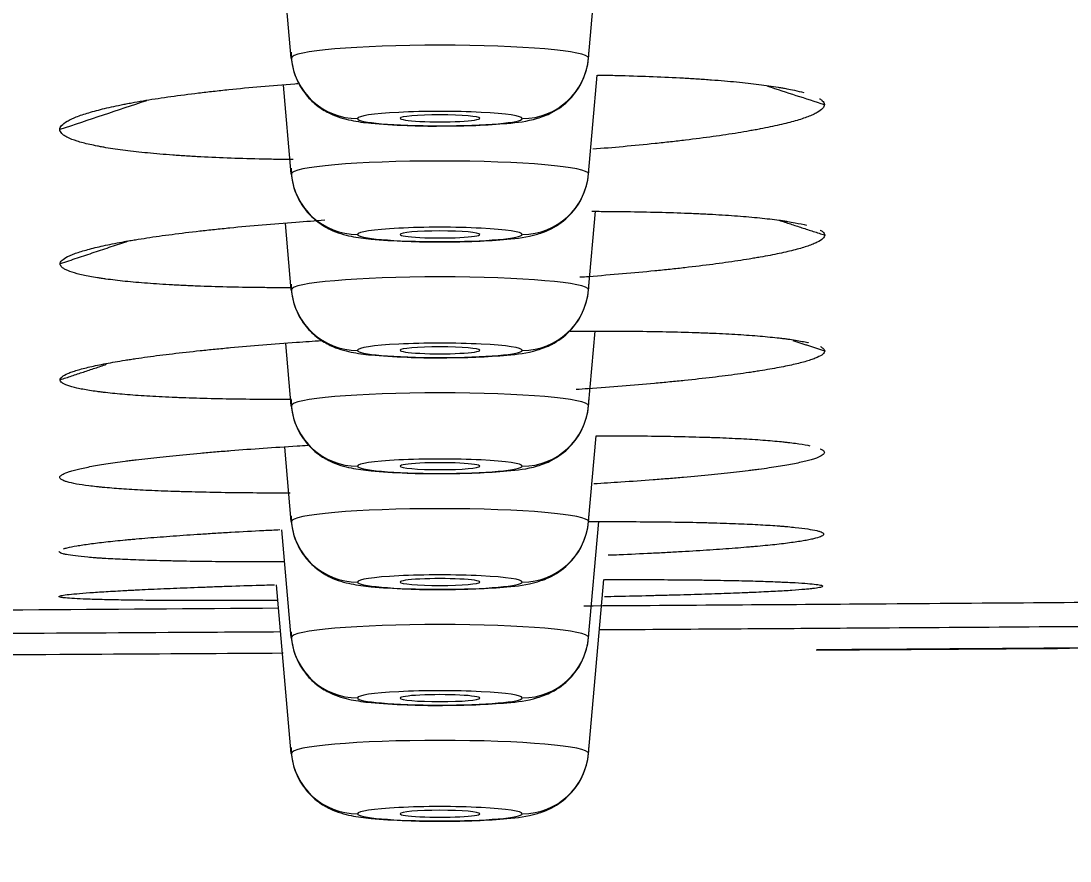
# Model space of a CAD drawing. Header units: millimetres. Extents: x 2433 to 4809, y -10272 to -6912.
# Drawn here: x 3248.48 to 3264.27, y -8026.62 to -8013.98 of the extents above; entities that cross this region are included whole.
import ezdxf

# ---------------------------------------------------------------- set-up
doc = ezdxf.new("R2010")
doc.units = ezdxf.units.MM
doc.layers.add('DIM', color=3, linetype='Continuous', lineweight=13)
doc.styles.add('ARIAL', font='arial.ttf')
doc.dimstyles.get("Standard").update_dxf_attribs({"dimtxt": 15, "dimasz": 15, "dimexe": 0.18, "dimexo": 0.0625, "dimgap": 4, "dimtad": 0, "dimtih": 1, "dimtoh": 1, "dimdec": 1, "dimdsep": 46, "dimtxsty": 'ARIAL', "dimcen": 0, "dimclrd": 3, "dimclre": 3, "dimclrt": 3, "dimadec": 0, "dimazin": 0, "dimtfac": 1, "dimtdec": 1, "dimtofl": 0, "dimtmove": 0, "dimatfit": 3, "dimfxl": 1, "dimtolj": 1, "dimtzin": 0, "dimarcsym": 0})

# ---------------------------------------------------------------- blocks, each defined once
blk = doc.blocks.new('*D39')
at = {"layer": 'Defpoints', "color": 0, "transparency": 16777216}
for p in [(3049.874, -8014.142), (3319.8, -8014.414), (3319.8, -8083.189)]:
    blk.add_point(p, dxfattribs=at)
at = {"layer": 'DIM', "color": 3, "lineweight": -2, "transparency": 16777216}
for p, q in [((3049.874, -8014.204), (3049.874, -8083.369)), ((3319.8, -8014.476), (3319.8, -8083.369)), ((3067.874, -8083.189), (3233.417, -8083.189)), ((3301.8, -8083.189), (3283.432, -8083.189))]:
    blk.add_line(p, q, dxfattribs=at)
at = {"layer": 'DIM', "color": 3, "transparency": 16777216}
for points in [[(3067.874, -8080.189), (3067.874, -8086.189), (3049.874, -8083.189)], [(3301.8, -8080.189), (3301.8, -8086.189), (3319.8, -8083.189)]]:
    blk.add_solid(points, dxfattribs=at)
at = {"layer": 'DIM', "color": 3, "transparency": 16777216, "insert": (3258.425, -8083.189), "char_height": 18, "attachment_point": 5, "style": 'ARIAL'}
blk.add_mtext('\\A1;270', dxfattribs=at)
blk = doc.blocks.new('*D46')
at = {"layer": 'Defpoints', "color": 0, "transparency": 16777216}
for p in [(3184.787, -7905.985), (3696.954, -9950.155), (3696.954, -9950.155)]:
    blk.add_point(p, dxfattribs=at)
at = {"layer": 'DIM', "color": 3, "lineweight": -2, "transparency": 16777216}
for p, q in [((3184.85, -7905.985), (3697.134, -7905.985)), ((3696.954, -7923.985), (3696.954, -8911.271)), ((3696.954, -9932.155), (3696.954, -8944.87)), ((3697.016, -9950.155), (3697.134, -9950.155))]:
    blk.add_line(p, q, dxfattribs=at)
at = {"layer": 'DIM', "color": 3, "transparency": 16777216}
for points in [[(3693.954, -7923.985), (3699.954, -7923.985), (3696.954, -7905.985)], [(3693.954, -9932.155), (3699.954, -9932.155), (3696.954, -9950.155)]]:
    blk.add_solid(points, dxfattribs=at)
at = {"layer": 'DIM', "color": 3, "transparency": 16777216, "insert": (3696.954, -8928.07), "char_height": 18, "attachment_point": 5, "style": 'ARIAL'}
blk.add_mtext('\\A1;(2280)', dxfattribs=at)

msp = doc.modelspace()

# ---------------------------------------------------------------- linework, layer by layer
at = {"linetype": 'Continuous', "lineweight": 18}
for p, q in [((3257.024, -8014.54), (3257.212, -8012.396)), ((3252.551, -8014.54), (3252.372, -8012.501)), ((3257.024, -8016.283), (3257.154, -8014.796)), ((3252.551, -8016.283), (3252.434, -8014.948)), ((3257.024, -8018.026), (3257.127, -8016.845)), ((3252.551, -8018.026), (3252.463, -8017.026)), ((3257.024, -8019.77), (3257.122, -8018.647)), ((3252.551, -8019.77), (3252.469, -8018.833)), ((3257.024, -8021.513), (3257.137, -8020.223)), ((3252.551, -8021.513), (3252.453, -8020.391)), ((3257.024, -8023.256), (3257.177, -8021.512)), ((3252.551, -8023.256), (3252.409, -8021.636)), ((3252.551, -8024.999), (3252.329, -8022.463)), ((3257.024, -8024.999), (3257.253, -8022.384))]:
    msp.add_line(p, q, dxfattribs=at)
at = {"linetype": 'Continuous', "lineweight": 13}
for centre, major_axis, ratio, start_param, end_param in [((3254.787, -8014.54), (-2.236, 0), 0.087156, 3.141593, 6.283185), ((3253.547, -8014.453), (1, 0), 0.996195, 3.228859, 4.712389), ((3256.028, -8014.453), (-1, 0), 0.996195, 1.570796, 3.054326), ((3254.787, -8015.45), (1.24, 0), 0.087156, 0, 3.141593), ((3254.787, -8015.45), (1.24, 0), 0.087156, 3.141593, 6.283185), ((3254.787, -8016.283), (-2.236, 0), 0.087156, 3.141593, 6.283185), ((3253.547, -8016.196), (1, 0), 0.996195, 3.228859, 4.712389), ((3256.028, -8016.196), (-1, 0), 0.996195, 1.570796, 3.054326), ((3254.787, -8017.193), (1.24, 0), 0.087156, 0, 3.141593), ((3254.787, -8017.193), (1.24, 0), 0.087156, 3.141593, 6.283185), ((3254.787, -8018.026), (-2.236, 0), 0.087156, 3.141593, 6.283185), ((3253.547, -8017.94), (1, 0), 0.996195, 3.228859, 4.712389), ((3256.028, -8017.94), (-1, 0), 0.996195, 1.570796, 3.054326), ((3254.787, -8018.936), (1.24, 0), 0.087156, 0, 3.141593), ((3254.787, -8018.936), (1.24, 0), 0.087156, 3.141593, 6.283185), ((3254.787, -8019.77), (-2.236, 0), 0.087156, 3.141593, 6.283185), ((3253.547, -8019.683), (1, 0), 0.996195, 3.228859, 4.712389), ((3256.028, -8019.683), (-1, 0), 0.996195, 1.570796, 3.054326), ((3254.787, -8020.679), (1.24, 0), 0.087156, 0, 3.141593), ((3254.787, -8020.679), (1.24, 0), 0.087156, 3.141593, 6.283185), ((3254.787, -8021.513), (-2.236, 0), 0.087156, 3.141593, 6.283185), ((3253.547, -8021.426), (1, 0), 0.996195, 3.228859, 4.712389), ((3256.028, -8021.426), (-1, 0), 0.996195, 1.570796, 3.054326), ((3254.787, -8022.422), (1.24, 0), 0.087156, 0, 3.141593), ((3254.787, -8022.422), (1.24, 0), 0.087156, 3.141593, 6.283185), ((3254.787, -8023.256), (-2.236, 0), 0.087156, 3.141593, 6.283185), ((3254.787, -8024.165), (1.24, 0), 0.087156, 0, 3.141593), ((3254.787, -8024.165), (1.24, 0), 0.087156, 3.141593, 6.283185), ((3254.787, -8024.999), (-2.236, 0), 0.087156, 3.141593, 6.283185), ((3254.787, -8025.908), (1.24, 0), 0.087156, 0, 3.141593), ((3254.787, -8025.908), (1.24, 0), 0.087156, 3.141593, 6.283185)]:
    msp.add_ellipse(centre, major_axis=major_axis, ratio=ratio, start_param=start_param, end_param=end_param, dxfattribs=at)
at = {"linetype": 'Continuous', "lineweight": 18}
for centre, major_axis, ratio, start_param, end_param in [((3254.787, -8015.446), (-0.6, 0), 0.087156, 3.141593, 6.283185), ((3254.787, -8015.446), (-0.6, 0), 0.087156, 0, 3.141593), ((3254.787, -8017.193), (-0.6, 0), 0.087156, 3.141593, 6.283185), ((3254.787, -8017.193), (-0.6, 0), 0.087156, 0, 3.141593), ((3254.787, -8018.936), (-0.6, 0), 0.087156, 3.141593, 6.283185), ((3254.787, -8018.936), (-0.6, 0), 0.087156, 0, 3.141593), ((3254.787, -8020.679), (0.6, 0), 0.087156, 0, 3.141593), ((3254.787, -8020.679), (0.6, 0), 0.087156, 3.141593, 6.283185), ((3254.787, -8022.422), (0.6, 0), 0.087156, 0, 3.141593), ((3254.787, -8022.422), (0.6, 0), 0.087156, 3.141593, 6.283185), ((3253.547, -8023.169), (1, 0), 0.996195, 3.228859, 4.712389), ((3256.028, -8023.169), (-1, 0), 0.996195, 1.570796, 3.054326), ((3254.787, -8024.168), (0.6, 0), 0.087156, 0, 3.141593), ((3254.787, -8024.168), (0.6, 0), 0.087156, 3.141593, 6.283185), ((3253.547, -8024.912), (1, 0), 0.996195, 3.228859, 4.712389), ((3256.028, -8024.912), (-1, 0), 0.996195, 1.570796, 3.054326), ((3254.787, -8025.908), (-0.6, 0), 0.087156, 3.141593, 6.283185), ((3254.787, -8025.908), (-0.6, 0), 0.087156, 0, 3.141593)]:
    msp.add_ellipse(centre, major_axis=major_axis, ratio=ratio, start_param=start_param, end_param=end_param, dxfattribs=at)
for points, knots in [([(3252.547, -8014.453), (3252.549, -8014.591), (3252.593, -8014.815), (3252.757, -8015.091), (3252.944, -8015.268), (3253.132, -8015.379), (3253.305, -8015.443), (3253.501, -8015.49), (3253.781, -8015.527), (3254.238, -8015.554), (3254.64, -8015.565), (3254.817, -8015.561), (3254.826, -8015.561)], [0, 0, 0, 0, 0.122527, 0.215408, 0.294634, 0.364592, 0.427727, 0.496738, 0.634659, 0.831916, 0.991471, 1, 1, 1, 1]), ([(3254.826, -8015.561), (3255.004, -8015.561), (3255.349, -8015.555), (3255.853, -8015.52), (3256.143, -8015.488), (3256.49, -8015.364), (3256.752, -8015.176), (3256.952, -8014.886), (3257.021, -8014.63), (3257.028, -8014.482), (3257.028, -8014.453)], [0, 0, 0, 0, 0.162675, 0.337768, 0.550867, 0.638384, 0.752048, 0.857541, 0.972916, 1, 1, 1, 1]), ([(3249.068, -8015.616), (3249.068, -8015.595), (3249.077, -8015.574), (3249.114, -8015.532), (3249.141, -8015.511), (3249.196, -8015.479), (3249.217, -8015.468), (3249.263, -8015.447), (3249.288, -8015.436), (3249.37, -8015.403), (3249.433, -8015.382), (3249.576, -8015.34), (3249.655, -8015.318), (3249.83, -8015.277), (3249.926, -8015.256), (3250.055, -8015.23), (3250.082, -8015.225), (3250.136, -8015.215), (3250.163, -8015.21), (3250.247, -8015.195), (3250.305, -8015.185), (3250.483, -8015.155), (3250.608, -8015.136), (3250.872, -8015.099), (3251.01, -8015.081), (3251.228, -8015.055), (3251.302, -8015.047), (3251.415, -8015.034), (3251.454, -8015.03), (3251.531, -8015.021), (3251.57, -8015.017), (3251.767, -8014.997), (3251.929, -8014.982), (3252.26, -8014.952), (3252.429, -8014.939), (3252.619, -8014.924), (3252.635, -8014.923), (3252.651, -8014.922)], [0, 0, 0, 0, 0.082682, 0.082682, 0.165364, 0.165364, 0.206706, 0.206706, 0.248047, 0.248047, 0.330729, 0.330729, 0.413411, 0.413411, 0.496093, 0.496093, 0.516764, 0.516764, 0.537434, 0.537434, 0.578776, 0.578776, 0.661458, 0.661458, 0.74414, 0.74414, 0.785481, 0.785481, 0.806152, 0.806152, 0.826822, 0.826822, 0.909504, 0.909504, 0.992187, 0.992187, 1, 1, 1, 1]), ([(3257.16, -8014.795), (3257.193, -8014.795), (3257.313, -8014.797), (3257.43, -8014.8), (3257.679, -8014.807), (3257.84, -8014.812), (3258.153, -8014.824), (3258.304, -8014.831), (3258.524, -8014.843), (3258.596, -8014.847), (3258.701, -8014.854), (3258.736, -8014.857), (3258.805, -8014.861), (3258.839, -8014.864), (3259.007, -8014.876), (3259.133, -8014.887), (3259.37, -8014.91), (3259.593, -8014.935), (3259.787, -8014.963), (3259.899, -8014.981), (3259.921, -8014.985), (3259.964, -8014.992), (3260.026, -8015.004), (3260.084, -8015.015), (3260.172, -8015.035), (3260.219, -8015.046), (3260.263, -8015.058)], [0, 0, 0, 0, 0.023069, 0.082526, 0.082526, 0.201439, 0.201439, 0.320352, 0.320352, 0.379809, 0.379809, 0.409537, 0.409537, 0.439265, 0.439265, 0.558178, 0.558178, 0.677091, 0.796005, 0.796005, 0.825733, 0.825733, 0.855461, 0.914918, 0.914918, 1, 1, 1, 1]), ([(3260.572, -8015.239), (3260.572, -8015.259), (3260.563, -8015.279), (3260.526, -8015.319), (3260.499, -8015.34), (3260.444, -8015.37), (3260.423, -8015.381), (3260.388, -8015.396), (3260.376, -8015.401), (3260.351, -8015.412), (3260.338, -8015.417), (3260.269, -8015.443), (3260.206, -8015.464), (3260.063, -8015.505), (3259.983, -8015.525), (3259.808, -8015.565), (3259.712, -8015.586), (3259.582, -8015.611), (3259.556, -8015.616), (3259.501, -8015.626), (3259.474, -8015.63), (3259.39, -8015.645), (3259.332, -8015.655), (3259.154, -8015.684), (3259.029, -8015.703), (3258.765, -8015.74), (3258.627, -8015.757), (3258.409, -8015.784), (3258.335, -8015.792), (3258.221, -8015.805), (3258.183, -8015.809), (3258.105, -8015.817), (3258.066, -8015.822), (3257.869, -8015.842), (3257.708, -8015.858), (3257.393, -8015.886), (3257.241, -8015.899), (3257.086, -8015.912)], [0, 0, 0, 0, 0.084012, 0.084012, 0.168025, 0.168025, 0.210031, 0.210031, 0.231034, 0.231034, 0.252037, 0.252037, 0.33605, 0.33605, 0.420062, 0.420062, 0.504075, 0.504075, 0.525078, 0.525078, 0.546081, 0.546081, 0.588087, 0.588087, 0.672099, 0.672099, 0.756112, 0.756112, 0.798118, 0.798118, 0.819121, 0.819121, 0.840124, 0.840124, 0.924137, 0.924137, 1, 1, 1, 1]), ([(3260.501, -8015.151), (3260.502, -8015.151), (3260.503, -8015.152), (3260.518, -8015.162), (3260.531, -8015.171), (3260.561, -8015.2), (3260.571, -8015.219), (3260.572, -8015.239)], [0, 0, 0, 0, 0.023117, 0.023117, 0.348745, 0.348745, 1, 1, 1, 1]), ([(3252.581, -8016.067), (3252.557, -8016.067), (3252.534, -8016.067), (3252.467, -8016.066), (3252.338, -8016.064), (3252.211, -8016.062), (3251.962, -8016.056), (3251.801, -8016.052), (3251.488, -8016.04), (3251.337, -8016.033), (3251.117, -8016.022), (3251.045, -8016.018), (3250.939, -8016.011), (3250.904, -8016.009), (3250.836, -8016.004), (3250.802, -8016.002), (3250.634, -8015.99), (3250.508, -8015.979), (3250.27, -8015.956), (3250.158, -8015.943), (3249.95, -8015.917), (3249.853, -8015.902), (3249.74, -8015.884), (3249.718, -8015.88), (3249.676, -8015.872), (3249.613, -8015.86), (3249.556, -8015.848), (3249.447, -8015.824), (3249.383, -8015.807), (3249.272, -8015.772), (3249.225, -8015.753), (3249.177, -8015.73), (3249.168, -8015.725), (3249.151, -8015.716), (3249.143, -8015.711), (3249.121, -8015.696), (3249.109, -8015.686), (3249.079, -8015.657), (3249.069, -8015.636), (3249.068, -8015.616)], [0, 0, 0, 0, 0.011359, 0.011359, 0.032394, 0.074464, 0.074464, 0.158603, 0.158603, 0.242743, 0.242743, 0.284813, 0.284813, 0.305848, 0.305848, 0.326883, 0.326883, 0.411022, 0.411022, 0.495162, 0.495162, 0.579302, 0.579302, 0.600337, 0.600337, 0.621371, 0.663441, 0.663441, 0.747581, 0.747581, 0.831721, 0.831721, 0.852756, 0.852756, 0.87379, 0.87379, 0.91586, 0.91586, 1, 1, 1, 1]), ([(3252.547, -8016.196), (3252.549, -8016.334), (3252.593, -8016.558), (3252.757, -8016.834), (3252.944, -8017.011), (3253.132, -8017.122), (3253.305, -8017.187), (3253.501, -8017.233), (3253.781, -8017.27), (3254.238, -8017.297), (3254.64, -8017.308), (3254.817, -8017.304), (3254.826, -8017.304)], [0, 0, 0, 0, 0.122527, 0.215408, 0.294634, 0.364592, 0.427727, 0.496738, 0.634659, 0.831916, 0.991471, 1, 1, 1, 1]), ([(3254.826, -8017.304), (3255.004, -8017.304), (3255.349, -8017.298), (3255.853, -8017.263), (3256.143, -8017.232), (3256.49, -8017.107), (3256.752, -8016.919), (3256.952, -8016.629), (3257.021, -8016.373), (3257.028, -8016.225), (3257.028, -8016.196)], [0, 0, 0, 0, 0.162675, 0.337768, 0.550867, 0.638384, 0.752048, 0.857541, 0.972916, 1, 1, 1, 1]), ([(3249.073, -8017.636), (3249.073, -8017.618), (3249.083, -8017.6), (3249.121, -8017.564), (3249.149, -8017.545), (3249.204, -8017.517), (3249.225, -8017.508), (3249.272, -8017.489), (3249.297, -8017.479), (3249.38, -8017.451), (3249.444, -8017.432), (3249.587, -8017.394), (3249.667, -8017.375), (3249.843, -8017.337), (3249.939, -8017.319), (3250.069, -8017.295), (3250.096, -8017.291), (3250.15, -8017.281), (3250.178, -8017.277), (3250.262, -8017.263), (3250.32, -8017.254), (3250.498, -8017.226), (3250.624, -8017.209), (3250.888, -8017.174), (3251.027, -8017.157), (3251.245, -8017.133), (3251.319, -8017.124), (3251.433, -8017.112), (3251.472, -8017.108), (3251.549, -8017.1), (3251.588, -8017.096), (3251.786, -8017.077), (3251.948, -8017.062), (3252.279, -8017.033), (3252.448, -8017.02), (3252.764, -8016.996), (3252.91, -8016.985), (3253.057, -8016.975)], [0, 0, 0, 0, 0.077976, 0.077976, 0.155952, 0.155952, 0.194939, 0.194939, 0.233927, 0.233927, 0.311903, 0.311903, 0.389879, 0.389879, 0.467855, 0.467855, 0.487348, 0.487348, 0.506842, 0.506842, 0.54583, 0.54583, 0.623806, 0.623806, 0.701782, 0.701782, 0.74077, 0.74077, 0.760264, 0.760264, 0.779758, 0.779758, 0.857733, 0.857733, 0.935709, 0.935709, 1, 1, 1, 1]), ([(3257.074, -8016.844), (3257.099, -8016.844), (3257.124, -8016.845), (3257.192, -8016.845), (3257.321, -8016.846), (3257.447, -8016.847), (3257.696, -8016.85), (3257.857, -8016.853), (3258.169, -8016.86), (3258.32, -8016.865), (3258.539, -8016.873), (3258.611, -8016.876), (3258.717, -8016.881), (3258.752, -8016.883), (3258.82, -8016.887), (3258.854, -8016.888), (3259.021, -8016.898), (3259.147, -8016.906), (3259.384, -8016.924), (3259.606, -8016.943), (3259.799, -8016.966), (3259.911, -8016.981), (3259.933, -8016.984), (3259.975, -8016.991), (3260.037, -8017), (3260.094, -8017.01), (3260.196, -8017.029), (3260.254, -8017.041), (3260.305, -8017.054)], [0, 0, 0, 0, 0.016141, 0.016141, 0.044558, 0.101393, 0.101393, 0.215061, 0.215061, 0.32873, 0.32873, 0.385564, 0.385564, 0.413981, 0.413981, 0.442399, 0.442399, 0.556067, 0.556067, 0.669736, 0.783405, 0.783405, 0.811822, 0.811822, 0.840239, 0.897073, 0.897073, 1, 1, 1, 1]), ([(3260.508, -8017.126), (3260.509, -8017.126), (3260.51, -8017.127), (3260.525, -8017.135), (3260.537, -8017.144), (3260.566, -8017.169), (3260.576, -8017.186), (3260.577, -8017.203)], [0, 0, 0, 0, 0.020568, 0.020568, 0.347045, 0.347045, 1, 1, 1, 1]), ([(3260.577, -8017.203), (3260.577, -8017.221), (3260.567, -8017.238), (3260.529, -8017.274), (3260.501, -8017.293), (3260.445, -8017.32), (3260.425, -8017.329), (3260.39, -8017.343), (3260.378, -8017.348), (3260.352, -8017.358), (3260.339, -8017.362), (3260.269, -8017.386), (3260.206, -8017.405), (3260.062, -8017.442), (3259.982, -8017.461), (3259.806, -8017.498), (3259.709, -8017.516), (3259.579, -8017.54), (3259.552, -8017.544), (3259.498, -8017.553), (3259.47, -8017.558), (3259.386, -8017.572), (3259.328, -8017.581), (3259.149, -8017.608), (3259.024, -8017.626), (3258.759, -8017.66), (3258.62, -8017.677), (3258.402, -8017.702), (3258.328, -8017.71), (3258.214, -8017.722), (3258.176, -8017.726), (3258.098, -8017.734), (3258.059, -8017.738), (3257.862, -8017.757), (3257.7, -8017.773), (3257.369, -8017.801), (3257.2, -8017.815), (3256.983, -8017.832), (3256.939, -8017.835), (3256.894, -8017.838)], [0, 0, 0, 0, 0.081609, 0.081609, 0.163219, 0.163219, 0.204023, 0.204023, 0.224426, 0.224426, 0.244828, 0.244828, 0.326437, 0.326437, 0.408047, 0.408047, 0.489656, 0.489656, 0.510058, 0.510058, 0.530461, 0.530461, 0.571265, 0.571265, 0.652875, 0.652875, 0.734484, 0.734484, 0.775289, 0.775289, 0.795691, 0.795691, 0.816093, 0.816093, 0.897703, 0.897703, 0.979312, 0.979312, 1, 1, 1, 1]), ([(3252.558, -8017.996), (3252.539, -8017.996), (3252.521, -8017.996), (3252.459, -8017.996), (3252.33, -8017.995), (3252.204, -8017.994), (3251.955, -8017.991), (3251.794, -8017.989), (3251.482, -8017.981), (3251.331, -8017.977), (3251.112, -8017.969), (3251.04, -8017.966), (3250.934, -8017.961), (3250.899, -8017.959), (3250.831, -8017.956), (3250.661, -8017.947), (3250.504, -8017.937), (3250.267, -8017.919), (3250.155, -8017.909), (3249.947, -8017.888), (3249.851, -8017.876), (3249.739, -8017.861), (3249.717, -8017.858), (3249.675, -8017.852), (3249.612, -8017.842), (3249.555, -8017.832), (3249.447, -8017.812), (3249.383, -8017.798), (3249.273, -8017.769), (3249.227, -8017.753), (3249.179, -8017.733), (3249.17, -8017.729), (3249.154, -8017.721), (3249.146, -8017.717), (3249.124, -8017.705), (3249.112, -8017.697), (3249.083, -8017.671), (3249.074, -8017.654), (3249.073, -8017.636)], [0, 0, 0, 0, 0.008941, 0.008941, 0.030027, 0.0722, 0.0722, 0.156545, 0.156545, 0.240891, 0.240891, 0.283063, 0.283063, 0.30415, 0.30415, 0.325236, 0.409582, 0.409582, 0.493927, 0.493927, 0.578273, 0.578273, 0.599359, 0.599359, 0.620445, 0.662618, 0.662618, 0.746964, 0.746964, 0.831309, 0.831309, 0.852395, 0.852395, 0.873482, 0.873482, 0.915655, 0.915655, 1, 1, 1, 1]), ([(3252.547, -8017.94), (3252.549, -8018.077), (3252.593, -8018.301), (3252.757, -8018.577), (3252.944, -8018.754), (3253.132, -8018.865), (3253.305, -8018.93), (3253.501, -8018.976), (3253.781, -8019.013), (3254.238, -8019.04), (3254.64, -8019.051), (3254.817, -8019.047), (3254.826, -8019.047)], [0, 0, 0, 0, 0.122527, 0.215408, 0.294634, 0.364592, 0.427727, 0.496738, 0.634659, 0.831916, 0.991471, 1, 1, 1, 1]), ([(3254.826, -8019.047), (3255.004, -8019.047), (3255.349, -8019.041), (3255.853, -8019.006), (3256.143, -8018.975), (3256.49, -8018.85), (3256.752, -8018.662), (3256.952, -8018.372), (3257.021, -8018.116), (3257.028, -8017.968), (3257.028, -8017.94)], [0, 0, 0, 0, 0.162675, 0.337768, 0.550867, 0.638384, 0.752048, 0.857541, 0.972916, 1, 1, 1, 1]), ([(3256.745, -8018.649), (3256.839, -8018.648), (3256.932, -8018.648), (3257.069, -8018.647), (3257.113, -8018.647), (3257.199, -8018.647), (3257.328, -8018.647), (3257.454, -8018.647), (3257.703, -8018.648), (3257.864, -8018.65), (3258.176, -8018.655), (3258.327, -8018.659), (3258.546, -8018.665), (3258.617, -8018.667), (3258.723, -8018.671), (3258.757, -8018.672), (3258.826, -8018.675), (3258.86, -8018.676), (3259.027, -8018.684), (3259.152, -8018.69), (3259.389, -8018.705), (3259.5, -8018.713), (3259.708, -8018.731), (3259.805, -8018.74), (3259.916, -8018.753), (3259.938, -8018.756), (3259.98, -8018.761), (3260.042, -8018.769), (3260.099, -8018.778), (3260.207, -8018.795), (3260.271, -8018.807), (3260.327, -8018.82), (3260.329, -8018.821), (3260.331, -8018.821)], [0, 0, 0, 0, 0.055503, 0.055503, 0.081635, 0.081635, 0.107766, 0.160029, 0.160029, 0.264555, 0.264555, 0.369081, 0.369081, 0.421344, 0.421344, 0.447476, 0.447476, 0.473607, 0.473607, 0.578133, 0.578133, 0.682659, 0.682659, 0.787185, 0.787185, 0.813317, 0.813317, 0.839448, 0.891711, 0.891711, 0.996237, 0.996237, 1, 1, 1, 1]), ([(3249.073, -8019.379), (3249.074, -8019.364), (3249.084, -8019.349), (3249.122, -8019.317), (3249.151, -8019.301), (3249.207, -8019.276), (3249.228, -8019.268), (3249.275, -8019.252), (3249.3, -8019.243), (3249.384, -8019.218), (3249.448, -8019.201), (3249.592, -8019.168), (3249.673, -8019.151), (3249.849, -8019.118), (3249.945, -8019.101), (3250.076, -8019.08), (3250.103, -8019.076), (3250.157, -8019.068), (3250.185, -8019.063), (3250.269, -8019.051), (3250.327, -8019.043), (3250.506, -8019.018), (3250.632, -8019.002), (3250.896, -8018.971), (3251.035, -8018.955), (3251.253, -8018.932), (3251.328, -8018.925), (3251.441, -8018.914), (3251.48, -8018.91), (3251.557, -8018.903), (3251.597, -8018.899), (3251.794, -8018.881), (3251.956, -8018.867), (3252.287, -8018.84), (3252.457, -8018.827), (3252.754, -8018.806), (3252.88, -8018.797), (3253.007, -8018.789)], [0, 0, 0, 0, 0.078647, 0.078647, 0.157295, 0.157295, 0.196618, 0.196618, 0.235942, 0.235942, 0.314589, 0.314589, 0.393236, 0.393236, 0.471884, 0.471884, 0.491545, 0.491545, 0.511207, 0.511207, 0.550531, 0.550531, 0.629178, 0.629178, 0.707825, 0.707825, 0.747149, 0.747149, 0.766811, 0.766811, 0.786473, 0.786473, 0.86512, 0.86512, 0.943767, 0.943767, 1, 1, 1, 1]), ([(3260.512, -8018.88), (3260.512, -8018.88), (3260.513, -8018.88), (3260.527, -8018.887), (3260.539, -8018.895), (3260.567, -8018.917), (3260.577, -8018.932), (3260.577, -8018.948)], [0, 0, 0, 0, 0.009575, 0.009575, 0.339717, 0.339717, 1, 1, 1, 1]), ([(3260.577, -8018.948), (3260.576, -8018.963), (3260.567, -8018.979), (3260.528, -8019.011), (3260.5, -8019.027), (3260.444, -8019.052), (3260.423, -8019.06), (3260.388, -8019.073), (3260.376, -8019.077), (3260.35, -8019.086), (3260.337, -8019.09), (3260.267, -8019.111), (3260.203, -8019.128), (3260.059, -8019.162), (3259.978, -8019.179), (3259.802, -8019.212), (3259.706, -8019.229), (3259.575, -8019.25), (3259.548, -8019.254), (3259.494, -8019.263), (3259.466, -8019.267), (3259.381, -8019.279), (3259.323, -8019.288), (3259.144, -8019.312), (3259.019, -8019.328), (3258.754, -8019.36), (3258.615, -8019.375), (3258.397, -8019.398), (3258.322, -8019.405), (3258.208, -8019.416), (3258.17, -8019.42), (3258.092, -8019.427), (3258.053, -8019.431), (3257.856, -8019.449), (3257.694, -8019.463), (3257.362, -8019.489), (3257.193, -8019.502), (3256.959, -8019.518), (3256.899, -8019.523), (3256.838, -8019.527)], [0, 0, 0, 0, 0.080988, 0.080988, 0.161976, 0.161976, 0.20247, 0.20247, 0.222717, 0.222717, 0.242964, 0.242964, 0.323952, 0.323952, 0.40494, 0.40494, 0.485928, 0.485928, 0.506175, 0.506175, 0.526422, 0.526422, 0.566916, 0.566916, 0.647904, 0.647904, 0.728892, 0.728892, 0.769386, 0.769386, 0.789633, 0.789633, 0.80988, 0.80988, 0.890869, 0.890869, 0.971857, 0.971857, 1, 1, 1, 1]), ([(3252.553, -8019.676), (3252.533, -8019.676), (3252.513, -8019.676), (3252.45, -8019.676), (3252.321, -8019.676), (3252.195, -8019.676), (3251.946, -8019.674), (3251.786, -8019.672), (3251.474, -8019.667), (3251.323, -8019.664), (3251.104, -8019.657), (3251.032, -8019.655), (3250.927, -8019.651), (3250.892, -8019.65), (3250.823, -8019.647), (3250.79, -8019.646), (3250.623, -8019.639), (3250.497, -8019.632), (3250.261, -8019.618), (3250.15, -8019.61), (3249.943, -8019.592), (3249.846, -8019.583), (3249.735, -8019.57), (3249.713, -8019.567), (3249.671, -8019.562), (3249.609, -8019.554), (3249.552, -8019.546), (3249.444, -8019.529), (3249.381, -8019.517), (3249.271, -8019.492), (3249.225, -8019.48), (3249.178, -8019.463), (3249.169, -8019.459), (3249.152, -8019.452), (3249.145, -8019.449), (3249.123, -8019.438), (3249.111, -8019.431), (3249.083, -8019.41), (3249.073, -8019.395), (3249.073, -8019.379)], [0, 0, 0, 0, 0.009692, 0.009692, 0.030763, 0.072903, 0.072903, 0.157185, 0.157185, 0.241466, 0.241466, 0.283607, 0.283607, 0.304678, 0.304678, 0.325748, 0.325748, 0.410029, 0.410029, 0.494311, 0.494311, 0.578592, 0.578592, 0.599663, 0.599663, 0.620733, 0.662874, 0.662874, 0.747155, 0.747155, 0.831437, 0.831437, 0.852507, 0.852507, 0.873578, 0.873578, 0.915718, 0.915718, 1, 1, 1, 1]), ([(3252.547, -8019.683), (3252.549, -8019.82), (3252.593, -8020.044), (3252.757, -8020.32), (3252.944, -8020.497), (3253.132, -8020.608), (3253.305, -8020.673), (3253.501, -8020.719), (3253.781, -8020.756), (3254.238, -8020.783), (3254.64, -8020.794), (3254.817, -8020.79), (3254.826, -8020.79)], [0, 0, 0, 0, 0.122527, 0.215408, 0.294634, 0.364592, 0.427727, 0.496738, 0.634659, 0.831916, 0.991471, 1, 1, 1, 1]), ([(3254.826, -8020.79), (3255.004, -8020.79), (3255.349, -8020.784), (3255.853, -8020.749), (3256.143, -8020.718), (3256.49, -8020.594), (3256.752, -8020.405), (3256.952, -8020.115), (3257.021, -8019.859), (3257.028, -8019.711), (3257.028, -8019.683)], [0, 0, 0, 0, 0.162675, 0.337768, 0.550867, 0.638384, 0.752048, 0.857541, 0.972916, 1, 1, 1, 1]), ([(3257.139, -8020.223), (3257.147, -8020.223), (3257.156, -8020.223), (3257.207, -8020.223), (3257.336, -8020.223), (3257.462, -8020.223), (3257.711, -8020.223), (3257.871, -8020.224), (3258.183, -8020.228), (3258.333, -8020.231), (3258.552, -8020.236), (3258.623, -8020.238), (3258.728, -8020.241), (3258.763, -8020.242), (3258.832, -8020.244), (3258.866, -8020.245), (3259.032, -8020.251), (3259.157, -8020.256), (3259.393, -8020.269), (3259.504, -8020.275), (3259.711, -8020.29), (3259.807, -8020.298), (3259.918, -8020.309), (3259.94, -8020.311), (3259.982, -8020.316), (3260.044, -8020.323), (3260.1, -8020.33), (3260.207, -8020.344), (3260.27, -8020.355), (3260.334, -8020.367), (3260.344, -8020.369), (3260.353, -8020.371)], [0, 0, 0, 0, 0.005457, 0.005457, 0.033298, 0.088981, 0.088981, 0.200345, 0.200345, 0.31171, 0.31171, 0.367392, 0.367392, 0.395234, 0.395234, 0.423075, 0.423075, 0.53444, 0.53444, 0.645804, 0.645804, 0.757169, 0.757169, 0.78501, 0.78501, 0.812852, 0.868534, 0.868534, 0.979899, 0.979899, 1, 1, 1, 1]), ([(3249.068, -8020.846), (3249.069, -8020.833), (3249.08, -8020.82), (3249.119, -8020.795), (3249.148, -8020.782), (3249.205, -8020.762), (3249.226, -8020.755), (3249.273, -8020.741), (3249.299, -8020.735), (3249.383, -8020.714), (3249.448, -8020.7), (3249.593, -8020.672), (3249.674, -8020.659), (3249.851, -8020.631), (3249.947, -8020.617), (3250.079, -8020.599), (3250.105, -8020.596), (3250.16, -8020.589), (3250.188, -8020.586), (3250.272, -8020.575), (3250.331, -8020.568), (3250.51, -8020.548), (3250.636, -8020.534), (3250.901, -8020.508), (3251.04, -8020.495), (3251.259, -8020.475), (3251.333, -8020.469), (3251.447, -8020.459), (3251.486, -8020.456), (3251.564, -8020.45), (3251.603, -8020.447), (3251.801, -8020.431), (3251.963, -8020.419), (3252.295, -8020.396), (3252.464, -8020.385), (3252.692, -8020.371), (3252.746, -8020.368), (3252.8, -8020.364)], [0, 0, 0, 0, 0.081231, 0.081231, 0.162463, 0.162463, 0.203079, 0.203079, 0.243694, 0.243694, 0.324926, 0.324926, 0.406157, 0.406157, 0.487389, 0.487389, 0.507697, 0.507697, 0.528005, 0.528005, 0.56862, 0.56862, 0.649852, 0.649852, 0.731083, 0.731083, 0.771699, 0.771699, 0.792007, 0.792007, 0.812315, 0.812315, 0.893546, 0.893546, 0.974778, 0.974778, 1, 1, 1, 1]), ([(3260.508, -8020.416), (3260.509, -8020.416), (3260.51, -8020.417), (3260.524, -8020.423), (3260.536, -8020.429), (3260.563, -8020.448), (3260.572, -8020.461), (3260.572, -8020.474)], [0, 0, 0, 0, 0.013484, 0.013484, 0.342323, 0.342323, 1, 1, 1, 1]), ([(3260.572, -8020.474), (3260.571, -8020.488), (3260.561, -8020.501), (3260.521, -8020.528), (3260.493, -8020.542), (3260.436, -8020.563), (3260.414, -8020.57), (3260.379, -8020.581), (3260.367, -8020.585), (3260.341, -8020.592), (3260.328, -8020.595), (3260.257, -8020.613), (3260.193, -8020.628), (3260.048, -8020.656), (3259.967, -8020.671), (3259.79, -8020.699), (3259.693, -8020.713), (3259.562, -8020.731), (3259.535, -8020.735), (3259.48, -8020.742), (3259.453, -8020.745), (3259.368, -8020.756), (3259.31, -8020.763), (3259.13, -8020.783), (3259.004, -8020.797), (3258.739, -8020.823), (3258.6, -8020.836), (3258.381, -8020.855), (3258.306, -8020.861), (3258.192, -8020.87), (3258.154, -8020.873), (3258.076, -8020.88), (3258.037, -8020.883), (3257.839, -8020.898), (3257.677, -8020.909), (3257.378, -8020.929), (3257.242, -8020.937), (3257.104, -8020.946)], [0, 0, 0, 0, 0.084721, 0.084721, 0.169441, 0.169441, 0.211802, 0.211802, 0.232982, 0.232982, 0.254162, 0.254162, 0.338883, 0.338883, 0.423603, 0.423603, 0.508324, 0.508324, 0.529504, 0.529504, 0.550684, 0.550684, 0.593044, 0.593044, 0.677765, 0.677765, 0.762486, 0.762486, 0.804846, 0.804846, 0.826026, 0.826026, 0.847206, 0.847206, 0.931927, 0.931927, 1, 1, 1, 1]), ([(3252.534, -8021.083), (3252.514, -8021.083), (3252.494, -8021.083), (3252.431, -8021.083), (3252.303, -8021.083), (3252.177, -8021.083), (3251.928, -8021.082), (3251.607, -8021.079), (3251.306, -8021.073), (3251.087, -8021.068), (3251.016, -8021.066), (3250.91, -8021.063), (3250.876, -8021.062), (3250.807, -8021.06), (3250.774, -8021.059), (3250.607, -8021.053), (3250.482, -8021.048), (3250.247, -8021.037), (3250.136, -8021.03), (3249.93, -8021.016), (3249.834, -8021.009), (3249.723, -8020.999), (3249.701, -8020.997), (3249.659, -8020.992), (3249.597, -8020.986), (3249.541, -8020.98), (3249.434, -8020.966), (3249.371, -8020.957), (3249.262, -8020.937), (3249.216, -8020.926), (3249.17, -8020.913), (3249.161, -8020.91), (3249.145, -8020.905), (3249.137, -8020.902), (3249.116, -8020.893), (3249.105, -8020.887), (3249.077, -8020.87), (3249.068, -8020.858), (3249.068, -8020.846)], [0, 0, 0, 0, 0.009525, 0.009525, 0.030599, 0.072747, 0.072747, 0.157043, 0.241339, 0.241339, 0.283486, 0.283486, 0.30456, 0.30456, 0.325634, 0.325634, 0.40993, 0.40993, 0.494226, 0.494226, 0.578521, 0.578521, 0.599595, 0.599595, 0.620669, 0.662817, 0.662817, 0.747113, 0.747113, 0.831409, 0.831409, 0.852483, 0.852483, 0.873556, 0.873556, 0.915704, 0.915704, 1, 1, 1, 1]), ([(3252.547, -8021.426), (3252.549, -8021.564), (3252.593, -8021.787), (3252.757, -8022.063), (3252.944, -8022.24), (3253.132, -8022.352), (3253.305, -8022.416), (3253.501, -8022.462), (3253.781, -8022.499), (3254.238, -8022.526), (3254.64, -8022.537), (3254.817, -8022.534), (3254.826, -8022.533)], [0, 0, 0, 0, 0.122527, 0.215408, 0.294634, 0.364592, 0.427727, 0.496738, 0.634659, 0.831916, 0.991471, 1, 1, 1, 1]), ([(3254.826, -8022.533), (3255.004, -8022.533), (3255.349, -8022.527), (3255.853, -8022.492), (3256.143, -8022.461), (3256.49, -8022.337), (3256.752, -8022.148), (3256.952, -8021.859), (3257.021, -8021.602), (3257.028, -8021.454), (3257.028, -8021.426)], [0, 0, 0, 0, 0.162675, 0.337768, 0.550867, 0.638384, 0.752048, 0.857541, 0.972916, 1, 1, 1, 1]), ([(3257.029, -8021.512), (3257.034, -8021.512), (3257.039, -8021.512), (3257.087, -8021.512), (3257.131, -8021.512), (3257.217, -8021.512), (3257.346, -8021.512), (3257.472, -8021.512), (3257.72, -8021.513), (3257.88, -8021.514), (3258.191, -8021.517), (3258.341, -8021.519), (3258.559, -8021.523), (3258.63, -8021.524), (3258.735, -8021.527), (3258.77, -8021.528), (3258.838, -8021.529), (3258.871, -8021.53), (3259.037, -8021.535), (3259.162, -8021.539), (3259.397, -8021.549), (3259.507, -8021.554), (3259.713, -8021.565), (3259.808, -8021.572), (3259.918, -8021.58), (3259.94, -8021.582), (3259.982, -8021.585), (3260.043, -8021.59), (3260.099, -8021.596), (3260.205, -8021.607), (3260.267, -8021.615), (3260.375, -8021.631), (3260.42, -8021.639), (3260.474, -8021.652), (3260.49, -8021.657), (3260.517, -8021.666), (3260.528, -8021.671), (3260.555, -8021.685), (3260.563, -8021.694), (3260.561, -8021.704)], [0, 0, 0, 0, 0.002245, 0.002245, 0.023031, 0.023031, 0.043818, 0.085391, 0.085391, 0.168537, 0.168537, 0.251684, 0.251684, 0.293257, 0.293257, 0.314043, 0.314043, 0.33483, 0.33483, 0.417976, 0.417976, 0.501122, 0.501122, 0.584269, 0.584269, 0.605055, 0.605055, 0.625842, 0.667415, 0.667415, 0.750561, 0.750561, 0.833707, 0.833707, 0.875281, 0.875281, 0.916854, 0.916854, 1, 1, 1, 1]), ([(3249.124, -8021.922), (3249.14, -8021.917), (3249.159, -8021.911), (3249.219, -8021.897), (3249.267, -8021.887), (3249.381, -8021.867), (3249.446, -8021.858), (3249.592, -8021.838), (3249.673, -8021.828), (3249.851, -8021.808), (3249.948, -8021.798), (3250.08, -8021.785), (3250.107, -8021.783), (3250.162, -8021.778), (3250.19, -8021.775), (3250.275, -8021.768), (3250.333, -8021.763), (3250.513, -8021.748), (3250.64, -8021.738), (3250.906, -8021.718), (3251.045, -8021.709), (3251.264, -8021.695), (3251.339, -8021.69), (3251.453, -8021.683), (3251.492, -8021.681), (3251.57, -8021.676), (3251.609, -8021.674), (3251.807, -8021.662), (3251.97, -8021.654), (3252.215, -8021.641), (3252.296, -8021.637), (3252.377, -8021.633)], [0, 0, 0, 0, 0.056684, 0.056684, 0.156216, 0.156216, 0.255748, 0.255748, 0.35528, 0.35528, 0.454813, 0.454813, 0.479696, 0.479696, 0.504579, 0.504579, 0.554345, 0.554345, 0.653877, 0.653877, 0.753409, 0.753409, 0.803175, 0.803175, 0.828058, 0.828058, 0.852941, 0.852941, 0.952473, 0.952473, 1, 1, 1, 1]), ([(3260.561, -8021.704), (3260.56, -8021.714), (3260.549, -8021.724), (3260.508, -8021.744), (3260.479, -8021.754), (3260.421, -8021.769), (3260.4, -8021.774), (3260.364, -8021.782), (3260.351, -8021.785), (3260.325, -8021.79), (3260.312, -8021.792), (3260.241, -8021.805), (3260.176, -8021.815), (3260.03, -8021.836), (3259.948, -8021.846), (3259.77, -8021.866), (3259.673, -8021.875), (3259.541, -8021.888), (3259.514, -8021.89), (3259.459, -8021.895), (3259.431, -8021.897), (3259.346, -8021.904), (3259.288, -8021.909), (3259.108, -8021.923), (3258.981, -8021.932), (3258.715, -8021.95), (3258.576, -8021.958), (3258.357, -8021.971), (3258.282, -8021.975), (3258.168, -8021.981), (3258.129, -8021.983), (3258.051, -8021.987), (3258.012, -8021.989), (3257.814, -8021.999), (3257.651, -8022.006), (3257.43, -8022.016), (3257.374, -8022.018), (3257.319, -8022.02)], [0, 0, 0, 0, 0.08825, 0.08825, 0.176499, 0.176499, 0.220624, 0.220624, 0.242686, 0.242686, 0.264749, 0.264749, 0.352998, 0.352998, 0.441248, 0.441248, 0.529497, 0.529497, 0.55156, 0.55156, 0.573622, 0.573622, 0.617747, 0.617747, 0.705997, 0.705997, 0.794246, 0.794246, 0.838371, 0.838371, 0.860433, 0.860433, 0.882496, 0.882496, 0.970745, 0.970745, 1, 1, 1, 1]), ([(3252.448, -8022.12), (3252.447, -8022.12), (3252.447, -8022.12), (3252.403, -8022.12), (3252.275, -8022.12), (3252.149, -8022.12), (3251.901, -8022.12), (3251.741, -8022.119), (3251.43, -8022.116), (3251.28, -8022.114), (3251.062, -8022.111), (3250.991, -8022.11), (3250.886, -8022.108), (3250.852, -8022.107), (3250.783, -8022.106), (3250.75, -8022.105), (3250.584, -8022.101), (3250.46, -8022.098), (3250.225, -8022.09), (3250.115, -8022.086), (3249.91, -8022.077), (3249.815, -8022.072), (3249.705, -8022.065), (3249.683, -8022.064), (3249.642, -8022.061), (3249.58, -8022.057), (3249.524, -8022.052), (3249.418, -8022.043), (3249.356, -8022.037), (3249.249, -8022.023), (3249.203, -8022.016), (3249.158, -8022.007), (3249.149, -8022.005), (3249.134, -8022.001), (3249.126, -8021.999), (3249.106, -8021.993), (3249.094, -8021.989), (3249.067, -8021.977), (3249.059, -8021.969), (3249.06, -8021.96)], [0, 0, 0, 0, 0.00017, 0.00017, 0.021443, 0.063989, 0.063989, 0.149081, 0.149081, 0.234173, 0.234173, 0.276719, 0.276719, 0.297992, 0.297992, 0.319265, 0.319265, 0.404357, 0.404357, 0.489449, 0.489449, 0.57454, 0.57454, 0.595813, 0.595813, 0.617086, 0.659632, 0.659632, 0.744724, 0.744724, 0.829816, 0.829816, 0.851089, 0.851089, 0.872362, 0.872362, 0.914908, 0.914908, 1, 1, 1, 1]), ([(3249.052, -8022.639), (3249.054, -8022.635), (3249.066, -8022.63), (3249.108, -8022.621), (3249.168, -8022.612), (3249.265, -8022.602), (3249.379, -8022.592), (3249.445, -8022.586), (3249.592, -8022.576), (3249.674, -8022.57), (3249.853, -8022.56), (3249.951, -8022.554), (3250.083, -8022.547), (3250.11, -8022.546), (3250.165, -8022.543), (3250.194, -8022.541), (3250.279, -8022.537), (3250.338, -8022.534), (3250.518, -8022.526), (3250.645, -8022.52), (3250.912, -8022.509), (3251.052, -8022.504), (3251.272, -8022.496), (3251.347, -8022.493), (3251.461, -8022.489), (3251.5, -8022.487), (3251.578, -8022.485), (3251.618, -8022.483), (3251.816, -8022.477), (3251.979, -8022.471), (3252.196, -8022.465), (3252.246, -8022.463), (3252.296, -8022.462)], [0, 0, 0, 0, 0.088507, 0.088507, 0.177015, 0.265522, 0.265522, 0.354029, 0.354029, 0.442537, 0.442537, 0.531044, 0.531044, 0.553171, 0.553171, 0.575298, 0.575298, 0.619551, 0.619551, 0.708059, 0.708059, 0.796566, 0.796566, 0.84082, 0.84082, 0.862946, 0.862946, 0.885073, 0.885073, 0.973581, 0.973581, 1, 1, 1, 1]), ([(3257.262, -8022.383), (3257.28, -8022.383), (3257.383, -8022.383), (3257.484, -8022.383), (3257.731, -8022.384), (3257.891, -8022.384), (3258.201, -8022.386), (3258.351, -8022.387), (3258.568, -8022.389), (3258.639, -8022.39), (3258.743, -8022.391), (3258.778, -8022.392), (3258.845, -8022.393), (3258.879, -8022.393), (3259.044, -8022.396), (3259.168, -8022.398), (3259.402, -8022.404), (3259.511, -8022.406), (3259.715, -8022.413), (3259.81, -8022.416), (3259.919, -8022.421), (3259.94, -8022.422), (3259.982, -8022.424), (3260.042, -8022.426), (3260.098, -8022.429), (3260.203, -8022.435), (3260.325, -8022.444), (3260.413, -8022.453), (3260.466, -8022.46), (3260.482, -8022.462), (3260.508, -8022.467), (3260.519, -8022.469), (3260.544, -8022.476), (3260.552, -8022.481), (3260.549, -8022.486)], [0, 0, 0, 0, 0.00892, 0.05201, 0.05201, 0.138191, 0.138191, 0.224372, 0.224372, 0.267462, 0.267462, 0.289008, 0.289008, 0.310553, 0.310553, 0.396734, 0.396734, 0.482915, 0.482915, 0.569096, 0.569096, 0.590641, 0.590641, 0.612186, 0.655276, 0.655276, 0.741457, 0.827638, 0.827638, 0.870729, 0.870729, 0.913819, 0.913819, 1, 1, 1, 1]), ([(3260.549, -8022.486), (3260.547, -8022.492), (3260.535, -8022.497), (3260.493, -8022.507), (3260.463, -8022.512), (3260.405, -8022.52), (3260.383, -8022.522), (3260.347, -8022.526), (3260.334, -8022.527), (3260.308, -8022.53), (3260.294, -8022.531), (3260.222, -8022.538), (3260.157, -8022.543), (3260.009, -8022.553), (3259.927, -8022.558), (3259.748, -8022.567), (3259.65, -8022.572), (3259.518, -8022.578), (3259.491, -8022.579), (3259.436, -8022.582), (3259.408, -8022.583), (3259.322, -8022.587), (3259.264, -8022.589), (3259.083, -8022.596), (3258.956, -8022.6), (3258.689, -8022.609), (3258.549, -8022.613), (3258.33, -8022.619), (3258.255, -8022.621), (3258.14, -8022.624), (3258.101, -8022.625), (3258.023, -8022.627), (3257.984, -8022.628), (3257.785, -8022.633), (3257.622, -8022.637), (3257.392, -8022.642), (3257.328, -8022.643), (3257.263, -8022.644)], [0, 0, 0, 0, 0.087862, 0.087862, 0.175724, 0.175724, 0.219655, 0.219655, 0.24162, 0.24162, 0.263586, 0.263586, 0.351448, 0.351448, 0.439309, 0.439309, 0.527171, 0.527171, 0.549137, 0.549137, 0.571102, 0.571102, 0.615033, 0.615033, 0.702895, 0.702895, 0.790757, 0.790757, 0.834688, 0.834688, 0.856653, 0.856653, 0.878619, 0.878619, 0.966481, 0.966481, 1, 1, 1, 1]), ([(3252.34, -8022.701), (3252.322, -8022.701), (3252.219, -8022.702), (3252.117, -8022.702), (3251.87, -8022.702), (3251.71, -8022.702), (3251.4, -8022.702), (3251.251, -8022.702), (3251.034, -8022.701), (3250.963, -8022.701), (3250.859, -8022.701), (3250.824, -8022.701), (3250.756, -8022.7), (3250.723, -8022.7), (3250.558, -8022.699), (3250.434, -8022.698), (3250.201, -8022.695), (3250.092, -8022.694), (3249.889, -8022.69), (3249.794, -8022.688), (3249.685, -8022.686), (3249.664, -8022.685), (3249.622, -8022.684), (3249.562, -8022.682), (3249.506, -8022.681), (3249.401, -8022.677), (3249.34, -8022.674), (3249.234, -8022.668), (3249.19, -8022.665), (3249.146, -8022.661), (3249.137, -8022.66), (3249.122, -8022.658), (3249.115, -8022.657), (3249.095, -8022.654), (3249.084, -8022.653), (3249.058, -8022.647), (3249.05, -8022.643), (3249.052, -8022.639)], [0, 0, 0, 0, 0.009176, 0.052255, 0.052255, 0.138414, 0.138414, 0.224572, 0.224572, 0.267652, 0.267652, 0.289191, 0.289191, 0.310731, 0.310731, 0.39689, 0.39689, 0.483048, 0.483048, 0.569207, 0.569207, 0.590747, 0.590747, 0.612286, 0.655366, 0.655366, 0.741524, 0.741524, 0.827683, 0.827683, 0.849222, 0.849222, 0.870762, 0.870762, 0.913841, 0.913841, 1, 1, 1, 1]), ([(3256.951, -8022.779), (3258.49, -8022.769), (3259.953, -8022.759), (3263.09, -8022.736), (3264.718, -8022.724), (3267.735, -8022.701), (3269.124, -8022.69), (3271.082, -8022.674), (3271.737, -8022.669), (3272.356, -8022.664)], [0, 0, 0, 0, 0.237603, 0.237603, 0.537229, 0.537229, 0.836854, 0.836854, 1, 1, 1, 1]), ([(3237.209, -8022.913), (3239.693, -8022.897), (3244.743, -8022.863), (3249.793, -8022.829), (3252.358, -8022.811)], [0, 0, 0, 0, 0.491781, 1, 1, 1, 1]), ([(3257.186, -8023.138), (3257.797, -8023.134), (3258.941, -8023.126), (3260.084, -8023.119), (3260.616, -8023.115)], [0, 0, 0, 0, 0.534822, 1, 1, 1, 1]), ([(3237.176, -8023.25), (3237.699, -8023.247), (3240.215, -8023.235), (3244.723, -8023.212), (3249.271, -8023.187), (3251.826, -8023.171), (3252.39, -8023.168)], [0, 0, 0, 0, 0.103061, 0.496088, 0.888783, 1, 1, 1, 1]), ([(3252.547, -8023.169), (3252.549, -8023.307), (3252.593, -8023.531), (3252.757, -8023.806), (3252.944, -8023.983), (3253.132, -8024.095), (3253.305, -8024.159), (3253.501, -8024.205), (3253.781, -8024.243), (3254.238, -8024.269), (3254.64, -8024.28), (3254.817, -8024.277), (3254.826, -8024.277)], [0, 0, 0, 0, 0.122527, 0.215408, 0.294634, 0.364592, 0.427727, 0.496738, 0.634659, 0.831916, 0.991471, 1, 1, 1, 1]), ([(3254.826, -8024.277), (3255.004, -8024.276), (3255.349, -8024.27), (3255.853, -8024.236), (3256.143, -8024.204), (3256.49, -8024.08), (3256.752, -8023.891), (3256.952, -8023.602), (3257.021, -8023.345), (3257.028, -8023.197), (3257.028, -8023.169)], [0, 0, 0, 0, 0.162675, 0.337768, 0.550867, 0.638384, 0.752048, 0.857541, 0.972916, 1, 1, 1, 1]), ([(3252.429, -8023.494), (3251.541, -8023.499), (3248.448, -8023.518), (3243.433, -8023.545), (3239.042, -8023.567), (3237.153, -8023.576)], [0, 0, 0, 0, 0.195586, 0.66518, 1, 1, 1, 1]), ([(3252.547, -8024.912), (3252.549, -8025.05), (3252.593, -8025.274), (3252.757, -8025.549), (3252.944, -8025.727), (3253.132, -8025.838), (3253.305, -8025.902), (3253.501, -8025.949), (3253.781, -8025.986), (3254.238, -8026.012), (3254.64, -8026.023), (3254.817, -8026.02), (3254.826, -8026.02)], [0, 0, 0, 0, 0.122527, 0.215408, 0.294634, 0.364592, 0.427727, 0.496738, 0.634659, 0.831916, 0.991471, 1, 1, 1, 1]), ([(3254.826, -8026.02), (3255.004, -8026.019), (3255.349, -8026.014), (3255.853, -8025.979), (3256.143, -8025.947), (3256.49, -8025.823), (3256.752, -8025.634), (3256.952, -8025.345), (3257.021, -8025.088), (3257.028, -8024.94), (3257.028, -8024.912)], [0, 0, 0, 0, 0.162675, 0.337768, 0.550867, 0.638384, 0.752048, 0.857541, 0.972916, 1, 1, 1, 1])]:
    msp.add_open_spline(points, degree=3, knots=knots, dxfattribs=at)
at = {"linetype": 'Continuous', "lineweight": 13}
for points, degree in [([(3259.717, -8014.961), (3260.002, -8015.054), (3260.287, -8015.147), (3260.572, -8015.239)], 3), ([(3250.37, -8015.182), (3249.936, -8015.327), (3249.502, -8015.471), (3249.068, -8015.616)], 3), ([(3259.89, -8016.979), (3260.577, -8017.203)], 1), ([(3250.091, -8017.296), (3249.073, -8017.636)], 1), ([(3260.577, -8018.948), (3260.103, -8018.793)], 1), ([(3249.073, -8019.379), (3249.771, -8019.146)], 1)]:
    msp.add_open_spline(points, degree=degree, dxfattribs=at)
for points, knots in [([(3260.616, -8023.115), (3260.877, -8023.113), (3261.939, -8023.106), (3263.81, -8023.093), (3266.076, -8023.077), (3268.15, -8023.062), (3269.975, -8023.048), (3271.368, -8023.037), (3272.153, -8023.031), (3272.377, -8023.03)], [0, 0, 0, 0, 0.066581, 0.270808, 0.477058, 0.644564, 0.799797, 0.942755, 1, 1, 1, 1]), ([(3272.417, -8023.356), (3271.869, -8023.36), (3271.293, -8023.364), (3269.426, -8023.379), (3268.04, -8023.389), (3265.026, -8023.411), (3263.398, -8023.422), (3261.259, -8023.437), (3260.863, -8023.44), (3260.461, -8023.443)], [0, 0, 0, 0, 0.176514, 0.176514, 0.546953, 0.546953, 0.917392, 0.917392, 1, 1, 1, 1])]:
    msp.add_open_spline(points, degree=3, knots=knots, dxfattribs=at)
at = {"linetype": 'Continuous', "lineweight": 18}
msp.add_open_spline([(3260.447, -8023.444), (3264.261, -8023.418)], degree=1, dxfattribs=at)

# ---------------------------------------------------------------- dimensions: what is measured, and where the dimension line sits
at = {"layer": 'DIM', "color": 3}
dim = msp.add_linear_dim(base=(3696.954, -9950.155), p1=(3184.787, -7905.985), p2=(3696.954, -9950.155), angle=90, text='(2280)', dimstyle='Standard', override={"dimtxt": 18, "dimasz": 18, "dimgap": 5}, dxfattribs=at)
dim.commit()
dim.dimension.update_dxf_attribs({"geometry": '*D46', "text_midpoint": (3696.954, -8928.07)})
dim = msp.add_linear_dim(base=(3319.8, -8083.189), p1=(3049.874, -8014.142), p2=(3319.8, -8014.414), text='270', dimstyle='Standard', override={"dimtxt": 18, "dimasz": 18, "dimgap": 5}, dxfattribs=at)
dim.commit()
dim.dimension.update_dxf_attribs({"geometry": '*D39', "text_midpoint": (3258.425, -8083.189), "dimtype": 160})

doc.saveas('drawing.dxf')
